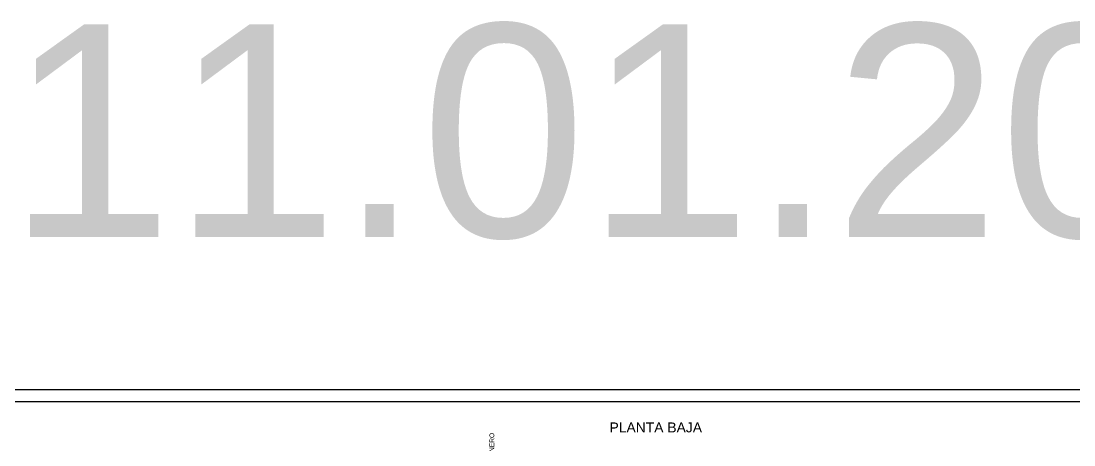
# Model space of a CAD drawing. Header units: millimetres. Extents: x 3657 to 4972, y 469 to 555.
# Drawn here: x 4887.22 to 4931.73, y 536.68 to 554.6 of the extents above; entities that cross this region are included whole.
import ezdxf

# ---------------------------------------------------------------- set-up
doc = ezdxf.new("R2010")
doc.units = ezdxf.units.MM
doc.layers.get('0').update_dxf_attribs({"color": 9})
doc.layers.add('cotas', color=9, linetype='Continuous', lineweight=9)
doc.styles.get("Standard").update_dxf_attribs({"font": 'arial.ttf', "height": 0.2})
doc.styles.add('swiss', font='swissel.ttf')

msp = doc.modelspace()

# ---------------------------------------------------------------- linework, layer by layer
at = {"color": 9}
for p, q in [((4864.884, 539.021), (4971.766, 539.021)), ((4865.384, 538.521), (4971.266, 538.521))]:
    msp.add_line(p, q, dxfattribs=at)

# ---------------------------------------------------------------- texts
at = {"color": 9, "style": 'swiss'}
msp.add_text('11.01.2017', height=9, dxfattribs=at).set_placement((4886.637, 545.466))
at = {"color": 9}
msp.add_text('EJE MEDIANERO', height=0.2, rotation=90, dxfattribs=at).set_placement((4907.22, 534.909))
at = {"layer": 'cotas', "color": 9}
msp.add_text('PLANTA BAJA', height=0.42, dxfattribs=at).set_placement((4912.093, 537.21))

doc.saveas('drawing.dxf')
